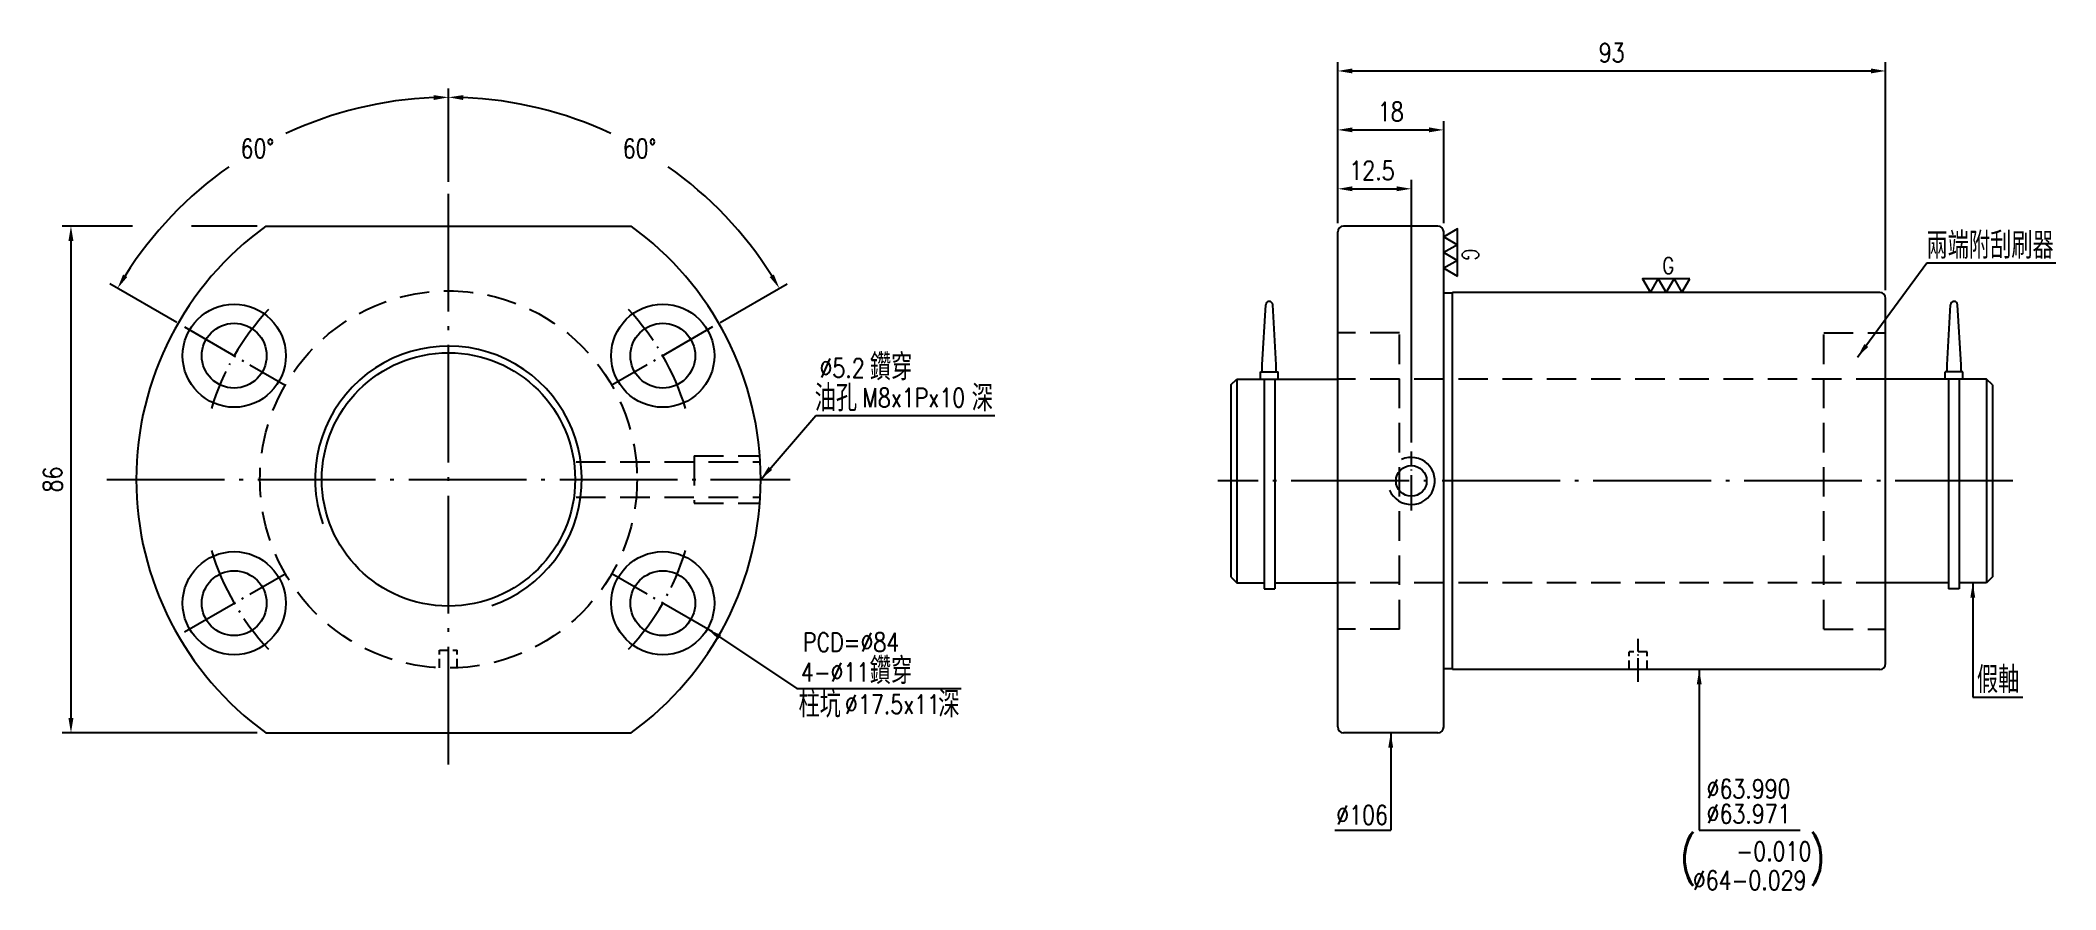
# Model space of a CAD drawing. Header units: millimetres. Extents: x 1111 to 1453, y 394 to 539.
import ezdxf
from ezdxf.enums import TextEntityAlignment as Align

# ---------------------------------------------------------------- set-up
doc = ezdxf.new("R2010")
doc.units = ezdxf.units.MM
doc.header["$LTSCALE"] = 10
doc.linetypes.add('C', pattern=[2.5625, 2, -0.25, 0.0625, -0.25])
doc.linetypes.add('H', pattern=[0.75, 0.5, -0.25])
doc.layers.get('0').update_dxf_attribs({"linetype": 'CONTINUOUS'})
doc.layers.get('DEFPOINTS').update_dxf_attribs({"linetype": 'CONTINUOUS'})
for name, color, linetype in [('03', 3, 'CONTINUOUS'), ('C', 5, 'C'), ('H', 2, 'H'), ('L1', 4, 'CONTINUOUS')]:
    doc.layers.add(name, color=color, linetype=linetype)
doc.styles.add('SIMPLEX', font='SIMPLEX.shx', dxfattribs={"width": 0.8, "height": 3.2, "bigfont": 'chineset.shx'})
doc.dimstyles.new('STANDARD-5', dxfattribs={"dimscale": 0, "dimtxt": 3.2, "dimasz": 2.5, "dimexe": 1.5, "dimexo": 1.5, "dimgap": 1.5, "dimtad": 1, "dimdec": 3, "dimdsep": 46, "dimtxsty": 'SIMPLEX', "dimcen": 0.09, "dimclrd": 6, "dimclre": 6, "dimclrt": 3, "dimadec": 3, "dimazin": 2, "dimtfac": 1, "dimtdec": 3, "dimtmove": 0, "dimatfit": 3, "dimfxl": 0, "dimtolj": 1, "dimarcsym": 0})

# ---------------------------------------------------------------- blocks, each defined once
blk = doc.blocks.new('*D55')
at = {"color": 6, "lineweight": -2}
for p, q in [((1331.09, 507.5), (1331.09, 534.83)), ((1424.09, 496.15), (1424.09, 534.83)), ((1333.59, 533.33), (1421.59, 533.33))]:
    blk.add_line(p, q, dxfattribs=at)
at = {"color": 6}
for points in [[(1333.59, 533.75), (1333.59, 532.92), (1331.09, 533.33)], [(1421.59, 533.75), (1421.59, 532.92), (1424.09, 533.33)]]:
    blk.add_solid(points, dxfattribs=at)
at = {"layer": 'DEFPOINTS', "color": 0}
for p in [(1424.09, 533.33), (1331.09, 506), (1424.09, 494.65)]:
    blk.add_point(p, dxfattribs=at)
at = {"color": 3, "insert": (1377.59, 536.43), "char_height": 3.2, "attachment_point": 5, "style": 'SIMPLEX'}
blk.add_mtext('\\A1;93', dxfattribs=at)
blk = doc.blocks.new('*D56')
at = {"color": 6, "lineweight": -2}
for p, q in [((1331.09, 507.5), (1331.09, 524.83)), ((1349.09, 507.5), (1349.09, 524.83)), ((1333.59, 523.33), (1346.59, 523.33))]:
    blk.add_line(p, q, dxfattribs=at)
at = {"color": 6}
for points in [[(1333.59, 523.75), (1333.59, 522.92), (1331.09, 523.33)], [(1346.59, 523.75), (1346.59, 522.92), (1349.09, 523.33)]]:
    blk.add_solid(points, dxfattribs=at)
at = {"layer": 'DEFPOINTS', "color": 0}
for p in [(1349.09, 523.33), (1331.09, 506), (1349.09, 506)]:
    blk.add_point(p, dxfattribs=at)
at = {"color": 3, "insert": (1340.09, 526.43), "char_height": 3.2, "attachment_point": 5, "style": 'SIMPLEX'}
blk.add_mtext('\\A1;18', dxfattribs=at)
blk = doc.blocks.new('*D57')
at = {"color": 6, "lineweight": -2}
for p, q in [((1331.09, 507.5), (1331.09, 514.83)), ((1333.59, 513.33), (1341.09, 513.33)), ((1343.59, 470.25), (1343.59, 514.83))]:
    blk.add_line(p, q, dxfattribs=at)
at = {"color": 6}
for points in [[(1333.59, 513.75), (1333.59, 512.92), (1331.09, 513.33)], [(1341.09, 513.75), (1341.09, 512.92), (1343.59, 513.33)]]:
    blk.add_solid(points, dxfattribs=at)
at = {"layer": 'DEFPOINTS', "color": 0}
for p in [(1343.59, 513.33), (1331.09, 506), (1343.59, 468.75)]:
    blk.add_point(p, dxfattribs=at)
at = {"color": 3, "insert": (1336.91, 516.43), "char_height": 3.2, "attachment_point": 5, "style": 'SIMPLEX'}
blk.add_mtext('\\A1;12.5', dxfattribs=at)
blk = doc.blocks.new('*D58')
at = {"color": 6, "lineweight": -2}
for p, q in [((1180.16, 514.5), (1180.16, 530.36)), ((1226.28, 490.63), (1237.63, 497.18))]:
    blk.add_line(p, q, dxfattribs=at)
for start, end in [(64.8421, 87.7913), (32.2087, 54.9208)]:
    blk.add_arc((1180.16, 464), 64.86, start, end, dxfattribs=at)
at = {"color": 6}
for points in [[(1182.65, 528.4), (1182.67, 529.23), (1180.16, 528.86)], [(1235.39, 498.79), (1234.68, 498.36), (1236.33, 496.43)]]:
    blk.add_solid(points, dxfattribs=at)
at = {"layer": 'DEFPOINTS', "color": 0}
for p in [(1221.85, 513.69), (1180.16, 513), (1224.98, 489.88), (1180.16, 483.9), (1207.87, 480)]:
    blk.add_point(p, dxfattribs=at)
at = {"color": 3, "insert": (1212.59, 520.17), "char_height": 3.2, "attachment_point": 5, "rotation": 0.1, "style": 'SIMPLEX'}
blk.add_mtext('\\A1;60°', dxfattribs=at)
blk = doc.blocks.new('*D60')
at = {"color": 6, "lineweight": -2}
for p, q in [((1126.55, 507), (1114.58, 507)), ((1147.68, 507), (1136.54, 507)), ((1116.08, 504.5), (1116.08, 423.5)), ((1147.68, 421), (1114.58, 421))]:
    blk.add_line(p, q, dxfattribs=at)
at = {"color": 6}
for points in [[(1115.66, 504.5), (1116.5, 504.5), (1116.08, 507)], [(1115.66, 423.5), (1116.5, 423.5), (1116.08, 421)]]:
    blk.add_solid(points, dxfattribs=at)
at = {"layer": 'DEFPOINTS', "color": 0}
for p in [(1149.18, 507), (1116.08, 421), (1149.18, 421)]:
    blk.add_point(p, dxfattribs=at)
at = {"color": 3, "insert": (1112.98, 464), "char_height": 3.2, "attachment_point": 5, "rotation": 90, "style": 'SIMPLEX'}
blk.add_mtext('\\A1;86', dxfattribs=at)
blk = doc.blocks.new('*D59')
at = {"color": 6, "lineweight": -2}
for p, q in [((1180.16, 515.5), (1180.16, 530.36)), ((1134.04, 490.63), (1122.69, 497.18))]:
    blk.add_line(p, q, dxfattribs=at)
for start, end in [(92.2087, 115.1666), (125.081, 147.7913)]:
    blk.add_arc((1180.16, 464), 64.86, start, end, dxfattribs=at)
at = {"color": 6}
for points in [[(1177.65, 529.23), (1177.67, 528.4), (1180.16, 528.86)], [(1125.64, 498.36), (1124.93, 498.79), (1123.99, 496.43)]]:
    blk.add_solid(points, dxfattribs=at)
at = {"layer": 'DEFPOINTS', "color": 0}
for p in [(1157.98, 524.95), (1180.16, 514), (1135.34, 489.88), (1152.45, 480), (1180.16, 415.62)]:
    blk.add_point(p, dxfattribs=at)
at = {"color": 3, "insert": (1147.73, 520.17), "char_height": 3.2, "attachment_point": 5, "rotation": 0.1, "style": 'SIMPLEX'}
blk.add_mtext('\\A1;60°', dxfattribs=at)

msp = doc.modelspace()

# ---------------------------------------------------------------- linework, layer by layer
for p, q in [((1149.1765, 507.0031), (1211.1442, 507.0031)), ((1348.0866, 507.0031), (1332.0866, 507.0031)), ((1331.0866, 422.0031), (1331.0866, 506.0031)), ((1349.0866, 431.846), (1349.0866, 506.0031)), ((1318.2647, 483.446), (1318.8654, 493.6536)), ((1320.6647, 483.446), (1320.064, 493.6536)), ((1350.5866, 495.646), (1349.0866, 495.646)), ((1423.0866, 495.746), (1350.5866, 495.746)), ((1350.5866, 431.746), (1350.5866, 495.746)), ((1424.0866, 432.746), (1424.0866, 494.746)), ((1434.5084, 483.446), (1435.1091, 493.6536)), ((1436.9084, 483.446), (1436.3077, 493.6536)), ((1318.2647, 482.246), (1318.2647, 483.446)), ((1320.6647, 482.246), (1320.6647, 483.446)), ((1434.5084, 482.246), (1434.5084, 483.446)), ((1436.9084, 482.246), (1436.9084, 483.446)), ((1312.9647, 480.046), (1313.9647, 481.046)), ((1312.9647, 480.046), (1312.9647, 447.446)), ((1313.9647, 481.046), (1313.9647, 446.446)), ((1313.9647, 481.046), (1331.0866, 481.046)), ((1317.9647, 482.246), (1320.9647, 482.246)), ((1317.9647, 481.046), (1317.9647, 482.246)), ((1317.9647, 481.046), (1320.9647, 481.046)), ((1318.6148, 481.046), (1318.6148, 445.446)), ((1320.4148, 481.046), (1320.4148, 445.446)), ((1320.9647, 481.046), (1320.9647, 482.246)), ((1441.2084, 481.046), (1424.0866, 481.046)), ((1437.2084, 482.246), (1434.2084, 482.246)), ((1434.2084, 481.046), (1434.2084, 482.246)), ((1437.2084, 481.046), (1434.2084, 481.046)), ((1434.7583, 481.046), (1434.7583, 445.446)), ((1436.5583, 481.046), (1436.5583, 445.446)), ((1437.2084, 481.046), (1437.2084, 482.246)), ((1441.2084, 481.046), (1441.2084, 446.446)), ((1442.2084, 480.046), (1441.2084, 481.046)), ((1442.2084, 480.046), (1442.2084, 447.446)), ((1312.9647, 447.446), (1313.9647, 446.446)), ((1313.9647, 446.446), (1318.6148, 446.446)), ((1318.6148, 445.446), (1320.4148, 445.446)), ((1320.4148, 446.446), (1331.0866, 446.446)), ((1434.7583, 446.446), (1424.0866, 446.446)), ((1436.5583, 445.446), (1434.7583, 445.446)), ((1441.2084, 446.446), (1436.5583, 446.446)), ((1442.2084, 447.446), (1441.2084, 446.446)), ((1350.5866, 431.846), (1349.0866, 431.846)), ((1349.0866, 422.0031), (1349.0866, 431.846)), ((1350.5866, 431.846), (1350.5866, 431.746)), ((1423.0866, 431.746), (1350.5866, 431.746)), ((1149.1765, 421.0031), (1211.1442, 421.0031)), ((1348.0866, 421.0031), (1332.0866, 421.0031))]:
    msp.add_line(p, q)
at = {"color": 6}
for p, q in [((1242.5365, 474.8595), (1272.8776, 474.8595)), ((1239.2916, 428.5407), (1267.2065, 428.5407)), ((1330.5749, 404.4546), (1340.0866, 404.4546)), ((1392.4527, 404.4546), (1393.0763, 404.4546)), ((1392.4527, 404.4546), (1409.6102, 404.4546))]:
    msp.add_line(p, q, dxfattribs=at)
at = {"color": 3}
for points in [[(1351.3981, 503.8493), (1351.3981, 506.5184), (1349.0866, 505.1838)], [(1351.3981, 501.1802), (1351.3981, 503.8493), (1349.0866, 502.5147)], [(1351.3981, 498.5111), (1351.3981, 501.1802), (1349.0866, 499.8456)], [(1385.502, 498.0575), (1382.8329, 498.0575), (1384.1675, 495.746)], [(1388.1711, 498.0575), (1385.502, 498.0575), (1386.8366, 495.746)], [(1390.8402, 498.0575), (1388.1711, 498.0575), (1389.5057, 495.746)]]:
    msp.add_lwpolyline(points, close=True, dxfattribs=at)
for centre, radius in [((1143.7873, 485.0031), 8.75), ((1216.5334, 485.0031), 8.75), ((1143.7873, 485.0031), 5.5), ((1216.5334, 485.0031), 5.5), ((1180.1603, 464.0031), 21.5), ((1343.5866, 463.746), 2.6), ((1143.7873, 443.0031), 8.75), ((1216.5334, 443.0031), 8.75), ((1143.7873, 443.0031), 5.5), ((1216.5334, 443.0031), 5.5)]:
    msp.add_circle(centre, radius)
for centre, radius, start, end in [((1180.1603, 464.0031), 53, 125.774826, 234.225174), ((1180.1603, 464.0031), 53, 305.774826, 54.225174), ((1332.0866, 506.0031), 1, 90, 180), ((1348.0866, 506.0031), 1, 0, 90), ((1319.4647, 493.6247), 0.6, 2.753997, 177.246003), ((1423.0866, 494.746), 1, 360, 90), ((1435.7084, 493.6247), 0.6, 2.753997, 177.246003), ((1423.0866, 432.746), 1, 270, 0), ((1332.0866, 422.0031), 1, 180, 270), ((1348.0866, 422.0031), 1, 270, 0)]:
    msp.add_arc(centre, radius, start, end)
at = {"layer": '03', "color": 6}
msp.add_line((1438.8834, 427.0666), (1447.3761, 427.0666), dxfattribs=at)
at = {"layer": 'C', "color": 1}
for p, q in [((1180.1603, 415.616), (1180.1603, 513.0045)), ((1122.1603, 464.0031), (1238.1603, 464.0031)), ((1445.7012, 463.746), (1310.7519, 463.746))]:
    msp.add_line(p, q, dxfattribs=at)
at = {"layer": 'C', "color": 1, "ltscale": 0.5}
for p, q in [((1135.3435, 489.8781), (1152.4475, 480.0031)), ((1224.9771, 489.8781), (1207.8731, 480.0031)), ((1135.3435, 438.1281), (1152.4475, 448.0031)), ((1224.9771, 438.1281), (1207.8731, 448.0031))]:
    msp.add_line(p, q, dxfattribs=at)
at = {"layer": 'C', "color": 1, "ltscale": 0.3}
msp.add_line((1343.5866, 458.746), (1343.5866, 468.746), dxfattribs=at)
at = {"layer": 'C', "color": 1, "ltscale": 0.2}
msp.add_line((1382.0866, 429.6485), (1382.0866, 436.9632), dxfattribs=at)
at = {"layer": 'C', "color": 1, "ltscale": 0.5}
for start, end in [(136.669145, 163.330855), (16.669145, 43.330855), (196.669145, 223.330855), (316.669145, 343.330855)]:
    msp.add_arc((1180.1603, 464.0031), 42, start, end, dxfattribs=at)
at = {"layer": 'C', "color": 1, "linetype": 'ByBlock'}
msp.add_point((1180.1603, 464.0031), dxfattribs=at)
at = {"layer": 'DEFPOINTS', "color": 0, "linetype": 'ByBlock'}
for p in [(1348.5866, 507.0031), (1331.0866, 506.0031), (1364.3366, 495.746), (1401.8366, 495.646), (1424.0866, 494.646), (1424.0866, 494.646), (1126.4127, 464.0031)]:
    msp.add_point(p, dxfattribs=at)
at = {"layer": 'DEFPOINTS', "color": 6, "linetype": 'ByBlock'}
msp.add_point((1235.6063, 464.0031), dxfattribs=at)
at = {"layer": 'H', "color": 5}
for p, q in [((1341.5866, 488.896), (1331.0866, 488.896)), ((1341.5866, 438.596), (1341.5866, 488.896)), ((1413.5866, 438.596), (1413.5866, 488.896)), ((1413.5866, 488.896), (1424.0866, 488.896)), ((1424.0866, 481.046), (1331.0866, 481.046)), ((1201.8073, 467.0031), (1232.9555, 467.0031)), ((1221.8399, 468.0031), (1232.8854, 468.0031)), ((1221.8399, 468.0031), (1221.8399, 460.0031)), ((1201.8073, 461.0031), (1232.9555, 461.0031)), ((1221.8399, 460.0031), (1232.8854, 460.0031)), ((1424.0866, 446.446), (1331.0866, 446.446)), ((1341.5866, 438.596), (1331.0866, 438.596)), ((1413.5866, 438.596), (1424.0866, 438.596))]:
    msp.add_line(p, q, dxfattribs=at)
at = {"layer": 'H', "color": 5, "ltscale": 0.3}
for p, q in [((1178.6603, 435.0031), (1181.6603, 435.0031)), ((1178.6603, 432.0382), (1178.6603, 435.0031)), ((1181.6603, 432.0382), (1181.6603, 435.0031)), ((1383.5866, 434.746), (1380.5866, 434.746)), ((1380.5866, 431.746), (1380.5866, 434.746)), ((1383.5866, 431.746), (1383.5866, 434.746))]:
    msp.add_line(p, q, dxfattribs=at)
at = {"layer": 'H', "color": 5}
msp.add_circle((1180.1603, 464.0031), 32, dxfattribs=at)
at = {"layer": 'L1'}
for centre, radius, start, end in [((1180.1603, 464.0031), 22.638, 289.018649, 199.407326), ((1343.5866, 463.746), 4, 203.065483, 114.363631)]:
    msp.add_arc(centre, radius, start, end, dxfattribs=at)

# ---------------------------------------------------------------- texts
at = {"color": 3, "style": 'SIMPLEX', "width": 0.8}
msp.add_text('G', height=2.7837, rotation=270, dxfattribs=at).set_placement((1353.6311, 503.159), align=Align.MIDDLE_LEFT)
for s, height, p in [('G', 2.7837, (1386.1923, 500.2906)), ('4-%%C11     ', 3.2, (1239.9751, 431.2902)), ('%%C17.5x11  ', 3.2, (1247.458, 425.8422))]:
    msp.add_text(s, height=height, dxfattribs=at).set_placement(p, align=Align.MIDDLE_LEFT)
for s, height, p in [('鑽穿', 4.5, (1251.6832, 480.8297)), ('%%c5.2', 3.2, (1243.1242, 481.3033)), ('油孔', 4.5, (1242.3203, 475.5572)), ('M8x1Px10', 3.2, (1250.4064, 476.2694)), ('深', 4.5, (1268.964, 475.5572)), ('PCD=%%C84', 3.2, (1240.3191, 434.7797)), ('鑽穿', 4.5, (1251.6622, 429.277)), ('柱坑', 4.5, (1239.5724, 423.6082)), ('深', 4.5, (1263.2906, 423.6082))]:
    msp.add_text(s, height=height, dxfattribs=at).set_placement(p)
at = {"color": 3, "style": 'SIMPLEX'}
for s, insert, char_height, attachment_point in [('兩端附刮刷器', (1431.031, 501.4581), 4.5, 7), ('假軸', (1439.5805, 427.7461), 4.5, 7), ('\\A1;∅63.990', (1393.6911, 411.4938), 3.2, 4), ('\\A1;∅106', (1330.837, 407.0643), 3.2, 4), ('\\A1;∅63.971', (1393.6911, 407.2444), 3.2, 4), ('-0.010', (1398.7608, 400.8953), 3.2, 4), ('\\A1;∅64-0.029', (1391.3525, 395.9759), 3.2, 4)]:
    msp.add_mtext(s, dxfattribs=dict(at, insert=insert, char_height=char_height, attachment_point=attachment_point))
at = {"color": 6, "insert": (1389.1375, 403.0446), "char_height": 6, "width": 5.788875, "attachment_point": 1, "style": 'SIMPLEX'}
msp.add_mtext('{\\C3;(}', dxfattribs=at)
at = {"color": 6, "extrusion": (0, 0, -1), "insert": (1413.9254, 403.0446), "char_height": 6, "width": 5.788875, "attachment_point": 1, "text_direction": (-1, 0, 0), "style": 'SIMPLEX'}
msp.add_mtext('{\\C3;(}', dxfattribs=at)

# ---------------------------------------------------------------- dimensions: what is measured, and where the dimension line sits
for base, p2, picture, middle in [((1424.0866, 533.3338), (1424.0866, 494.646), '*D55', (1377.5866, 533.3338)), ((1343.5866, 513.3338), (1343.5866, 468.746), '*D57', (1336.9129, 513.3338))]:
    dim = msp.add_linear_dim(base=base, p1=(1331.0866, 506.0031), p2=p2, dimstyle='STANDARD-5', override={"dimscale": 1})
    dim.commit()
    dim.dimension.update_dxf_attribs({"geometry": picture, "text_midpoint": middle, "dimtype": 160})
for base, line1, line2, picture, middle in [((1157.9779, 524.9488), ((1180.1603, 415.616), (1180.1603, 514.0045)), ((1135.3435, 489.8781), (1152.4475, 480.0031)), '*D59', (1147.7318, 520.1709)), ((1221.8496, 513.6865), ((1180.1603, 483.8981), (1180.1603, 513.0045)), ((1224.9771, 489.8781), (1207.8731, 480.0031)), '*D58', (1212.5889, 520.1709))]:
    dim = msp.add_angular_dim_2l(base=base, line1=line1, line2=line2, dimstyle='STANDARD-5', override={"dimscale": 1})
    dim.commit()
    dim.dimension.update_dxf_attribs({"geometry": picture, "text_midpoint": middle, "text_rotation": 0.1})
dim = msp.add_linear_dim(base=(1349.0866, 523.3338), p1=(1331.0866, 506.0031), p2=(1349.0866, 506.0031), dimstyle='STANDARD-5', override={"dimscale": 1})
dim.commit()
dim.dimension.update_dxf_attribs({"geometry": '*D56', "text_midpoint": (1340.0866, 526.4338)})
dim = msp.add_linear_dim(base=(1116.0794, 421.0031), p1=(1149.1765, 507.0031), p2=(1149.1765, 421.0031), angle=90, dimstyle='STANDARD-5', override={"dimscale": 1})
dim.commit()
dim.dimension.update_dxf_attribs({"geometry": '*D60', "text_midpoint": (1116.0794, 464.0031), "dimtype": 160})

# ---------------------------------------------------------------- leaders
at = {"color": 6}
for points in [[(1419.3154, 484.7295), (1431.0971, 500.7786), (1452.9542, 500.7786)], [(1233.1603, 464.0031), (1242.5365, 474.8595)], [(1224.1111, 438.6281), (1239.2916, 428.5407)], [(1392.4527, 431.746), (1392.4527, 404.4546)], [(1340.0866, 421.0031), (1340.0866, 404.4546)]]:
    msp.add_leader(points, dimstyle='STANDARD-5', override={"dimscale": 1, "dimtad": 0}, dxfattribs=at)
msp.add_leader([(1438.8834, 446.446), (1438.8834, 427.0666)], dimstyle='STANDARD-5', override={"dimscale": 1, "dimtad": 0})

doc.saveas('drawing.dxf')
